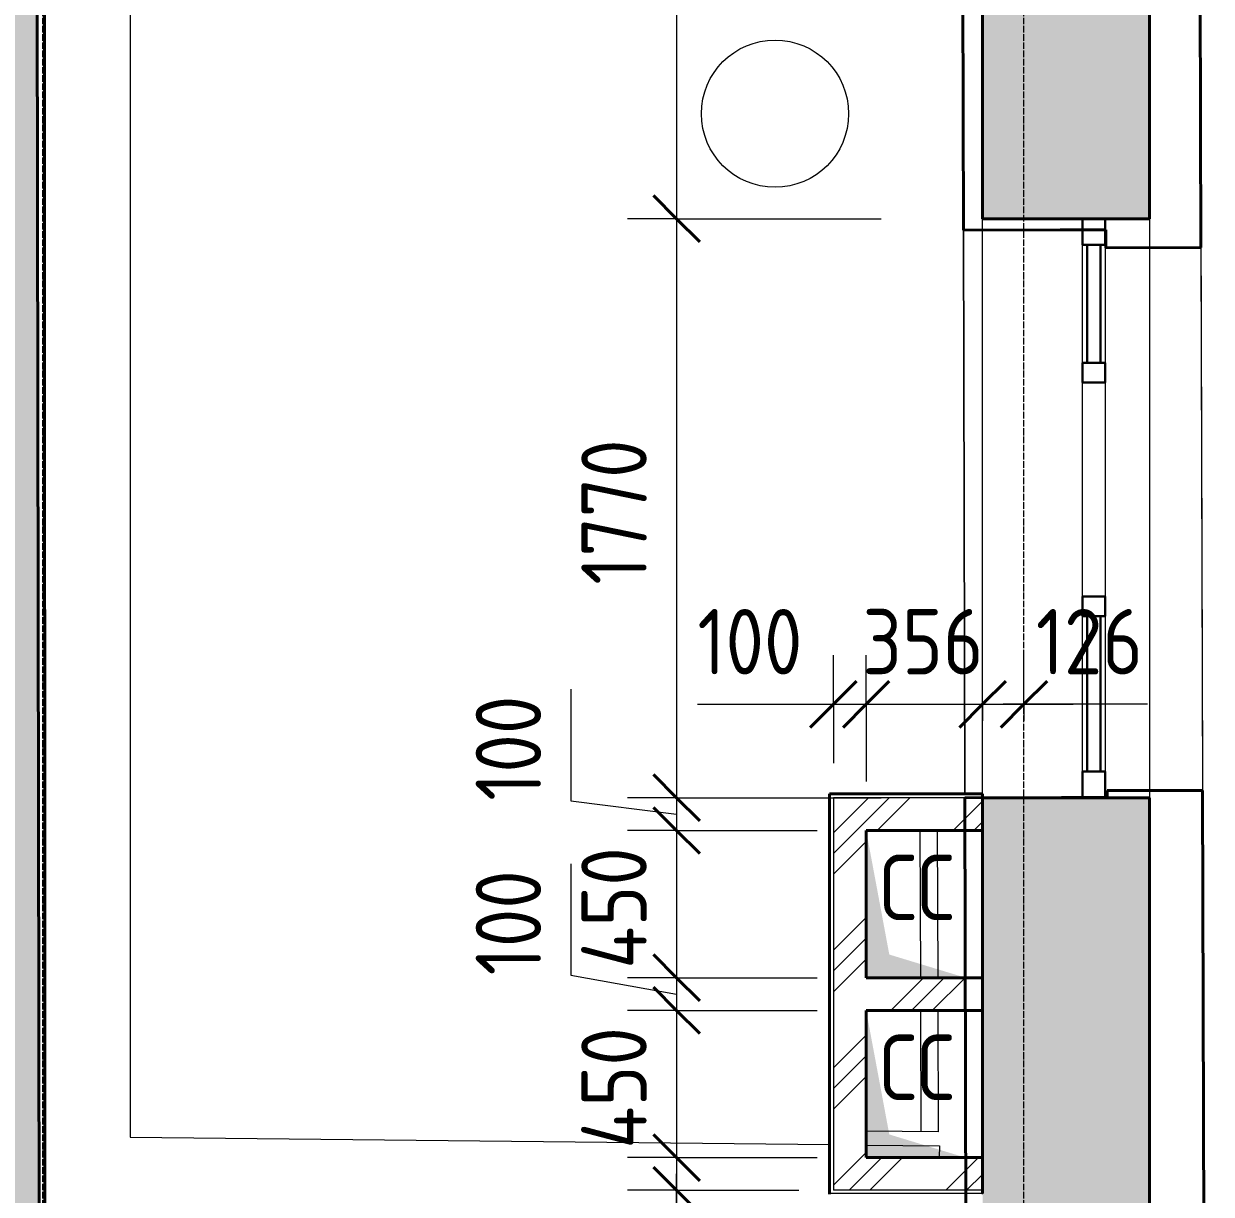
# Model space of a CAD drawing. Header units: millimetres. Extents: x -11886 to 68941, y -8130 to 45506.
# Drawn here: x 502 to 4133, y 28877 to 32455 of the extents above; entities that cross this region are included whole.
import ezdxf

# ---------------------------------------------------------------- set-up
doc = ezdxf.new("R2010")
doc.units = ezdxf.units.MM
doc.linetypes.add('ADSK_Линия сетки', pattern=[25, 20, -2.5, 0, -2.5])
for name, color, linetype, lineweight in [('Аннотация', 7, 'Continuous', 9), ('Витраж', 7, 'Continuous', 18), ('Оси', 7, 'Continuous', 9), ('Панели витража', 7, 'Continuous', 18), ('Перекрытие', 7, 'Continuous', 18), ('Размеры', 7, 'Continuous', 9), ('Размеры-100', 7, 'Continuous', 9), ('Стены', 7, 'Continuous', 18), ('Стены внутренние', 7, 'Continuous', 18), ('Стены наружные', 7, 'Continuous', 18), ('Стены штриховка', 7, 'Continuous', 18), ('Узлы', 7, 'Continuous', 18)]:
    doc.layers.add(name, color=color, linetype=linetype, lineweight=lineweight)
for name, color, linetype, lineweight, true_color in [('Линии', 7, 'Continuous', 9, 0x00a600), ('Стены разрез', 7, 'Continuous', 40, 0xbb5389), ('ТХ', 5, 'Continuous', 9, 0x0000ff), ('ТХ 1 этаж_dwg', 7, 'Continuous', 9, 0x767676)]:
    doc.layers.add(name, color=color, linetype=linetype, lineweight=lineweight, true_color=true_color)
doc.styles.add('GOST Common_1', font='GOST_Common.ttf', dxfattribs={"width": 0.9, "height": 200})
doc.dimstyles.new('ADSK_Основной_2_мм_Округление_до_1_мм', dxfattribs={"dimscale": 304.8, "dimtxt": 201.142999, "dimasz": 0.463911, "dimexe": 0.492126, "dimexo": 0.492126, "dimgap": 0.098425, "dimtad": 1, "dimdec": 0, "dimdsep": 46, "dimtxsty": 'GOST Common_1', "dimblk1": 'OBLIQUE', "dimblk2": 'OBLIQUE', "dimsah": 1, "dimcen": 0.09, "dimdle": 0.492126, "dimazin": 2, "dimtfac": 1, "dimtdec": 4, "dimtix": 1, "dimtmove": 0, "dimatfit": 3, "dimfxl": 1, "dimtvp": 1, "dimtolj": 1, "dimtzin": 0, "dimlwd": 20, "dimlwe": 20, "dimarcsym": 2})
doc.dimstyles.new('ADSK_Основной_2_мм_Округление_до_1_мм_1', dxfattribs={"dimscale": 304.8, "dimtxt": 201.142999, "dimasz": 0.463911, "dimexe": 0.492126, "dimexo": 0.492126, "dimgap": 0.098425, "dimtad": 1, "dimdec": 0, "dimdsep": 46, "dimtxsty": 'GOST Common_1', "dimblk1": 'OBLIQUE', "dimblk2": 'OBLIQUE', "dimsah": 1, "dimcen": 0.09, "dimdle": 0.492126, "dimazin": 2, "dimtfac": 1, "dimtdec": 4, "dimtix": 1, "dimtmove": 1, "dimatfit": 3, "dimfxl": 1, "dimtvp": 1, "dimtolj": 1, "dimtzin": 0, "dimlwd": 20, "dimlwe": 20, "dimarcsym": 2})
pattern_1 = [(45, (0, 0), (-179.6051, 179.6051), []), (45, (63.5, 0), (0, 359.2102), []), (45, (-63.5, 0), (0, 359.2102), [])]

# ---------------------------------------------------------------- blocks, each defined once
blk = doc.blocks.new('Существующие стены 1 эт - Существующие стены 1 эт-653793-01 План 1-го этажа кладочный')
at = {"layer": 'Стены', "color": 243, "true_color": 0xbb5389}
for p, q in [((4094.6, 33964.2), (4132.6, 21098.7)), ((3670.5, 31824.3), (3375.2, 31823.5)), ((3375.2, 31823.5), (3433.5, 31823.7)), ((3433.5, 31823.7), (3375.2, 31823.5)), ((3379.5, 30100.6), (3375.2, 31823.5)), ((3375.2, 31823.5), (3379.5, 30100.6)), ((3379.5, 30100.6), (3375.2, 31823.5)), ((3738.5, 31824.4), (3670.5, 31824.3)), ((3810.5, 31824.6), (3808.5, 31824.6)), ((3810.6, 31769.4), (3810.5, 31824.6)), ((4101, 31770.3), (3810.6, 31769.4)), ((4101, 31770.3), (4105.9, 30111.3)), ((3814.7, 30110.5), (4105.9, 30111.3)), ((3814.8, 30089.6), (3814.7, 30110.5)), ((3433.5, 30088.7), (3674.8, 30089.3)), ((3674.8, 30089.3), (3738.5, 30089.4)), ((3808.5, 30089.6), (3814.8, 30089.6))]:
    blk.add_line(p, q, dxfattribs=at)
at = {"layer": 'Стены разрез'}
for p, q in [((564.8, 34625.4), (566.6, 26625.6)), ((4094, 34168.1), (4101, 31770.3)), ((3369.5, 34129.5), (3375.2, 31823.5)), ((3375.2, 31823.5), (3670.5, 31824.3)), ((3810.5, 31824.6), (3670.5, 31824.3)), ((3810.6, 31769.4), (3810.5, 31824.6)), ((4101, 31770.3), (3810.6, 31769.4)), ((4105.9, 30111.3), (3814.7, 30110.5)), ((3814.8, 30089.6), (3814.7, 30110.5)), ((4105.9, 30111.3), (4112.8, 27800.2)), ((3379.5, 30088.6), (3674.8, 30089.3)), ((3379.5, 30088.6), (3385.1, 27836.5)), ((3674.8, 30089.3), (3814.8, 30089.6))]:
    blk.add_line(p, q, dxfattribs=at)
blk = doc.blocks.new('Системная панель - _AR_Стекло_40мм_привязка по центру-1236809-01 План 1-го этажа кладочный')
at = {"layer": 'Панели витража', "lineweight": 30}
for p, q in [((180, 20), (-180, 20)), ((-180, 20), (-180, -20)), ((180, -20), (180, 20)), ((-180, -20), (180, -20))]:
    blk.add_line(p, q, dxfattribs=at)
blk = doc.blocks.new('Прямоугольный импост - 70х20_60мм-1236810-01 План 1-го этажа кладочный')
at = {"layer": 'Витраж', "lineweight": 30}
for p, q in [((-80, 35), (0, 35)), ((-80, -35), (-80, 35)), ((0, 35), (0, -35)), ((0, -35), (-80, -35))]:
    blk.add_line(p, q, dxfattribs=at)
blk = doc.blocks.new('Прямоугольный импост - 70х20_60мм-1236813-01 План 1-го этажа кладочный')
at = {"layer": 'Витраж', "lineweight": 30}
for p, q in [((0, 35), (-80, 35)), ((-80, 35), (-80, -35)), ((0, -35), (0, 35)), ((-80, -35), (0, -35))]:
    blk.add_line(p, q, dxfattribs=at)
blk = doc.blocks.new('Системная панель - _AR_Стекло_40мм_привязка по центру-1438242-01 План 1-го этажа кладочный')
at = {"layer": 'Панели витража', "lineweight": 30}
for p, q in [((237.5, 20), (-237.5, 20)), ((-237.5, 20), (-237.5, -20)), ((237.5, -20), (237.5, 20)), ((-237.5, -20), (237.5, -20))]:
    blk.add_line(p, q, dxfattribs=at)
blk = doc.blocks.new('Прямоугольный импост - 70х60мм-1225009-01 План 1-го этажа кладочный')
at = {"layer": 'Витраж'}
for p, q in [((-6006, 9731.9), (-6006, 10091.9)), ((-5936, 10091.9), (-5936, 9731.9))]:
    blk.add_line(p, q, dxfattribs=at)
blk = doc.blocks.new('Прямоугольный импост - 70х60мм-1438240-01 План 1-го этажа кладочный')
at = {"layer": 'Витраж'}
for p, q in [((3738.5, 30168.6), (3738.5, 30643.6)), ((3808.5, 30643.6), (3808.5, 30168.6))]:
    blk.add_line(p, q, dxfattribs=at)
blk = doc.blocks.new('Прямоугольный импост - 70х60мм-V151-01 План 1-го этажа кладочный')
at = {"layer": 'Витраж', "lineweight": 30}
for p, q in [((-30, 35), (30, 35)), ((-30, -35), (-30, 35)), ((30, 35), (30, -35)), ((30, -35), (-30, -35))]:
    blk.add_line(p, q, dxfattribs=at)
blk = doc.blocks.new('Прямоугольный импост - 70х60мм-1236580-01 План 1-го этажа кладочный')
at = {"layer": 'Витраж'}
for p, q in [((3738.5, 22677.6), (3738.5, 23332.6)), ((3808.5, 23332.6), (3808.5, 22677.6))]:
    blk.add_line(p, q, dxfattribs=at)
blk = doc.blocks.new('ТХ 1 этаж_dwg-2084881-01 План 1-го этажа кладочный')
at = {"layer": 'ТХ', "color": 253, "true_color": 0xa0a0a0}
blk.add_circle((120800.1, -38693), 225, dxfattribs=at)
blk = doc.blocks.new('DIMBLOCK134-01 План 1-го этажа кладочный')
at = {"layer": 'Размеры-100', "lineweight": 40, "transparency": 16777216}
for p, q in [((2498, 34107.6), (2427.3, 34178.3)), ((2498, 34107.6), (2568.7, 34036.9)), ((2498, 31858.6), (2427.3, 31929.3)), ((2498, 31858.6), (2568.7, 31787.9))]:
    blk.add_line(p, q, dxfattribs=at)
at = {"layer": 'Размеры-100', "lineweight": 20, "transparency": 16777216}
for p, q in [((2498, 34107.6), (2348, 34107.6)), ((2498, 34107.6), (2498, 31858.6)), ((2498, 34107.6), (3123.5, 34107.6)), ((2498, 31858.6), (2348, 31858.6)), ((2498, 31858.6), (3123.5, 31858.6))]:
    blk.add_line(p, q, dxfattribs=at)
at = {"layer": 'Размеры-100', "color": 0, "lineweight": 20, "transparency": 16777216, "insert": (2206.6, 32722.3), "char_height": 200, "width": 625.93, "attachment_point": 1, "rotation": 90, "line_spacing_factor": 1.022761, "style": 'GOST Common_1'}
blk.add_mtext('2249', dxfattribs=at)
blk = doc.blocks.new('_Oblique')
at = {"color": 0, "linetype": 'ByBlock', "lineweight": -2}
blk.add_line((-0.5, -0.5), (0.5, 0.5), dxfattribs=at)
blk = doc.blocks.new('DIMBLOCK135-01 План 1-го этажа кладочный')
at = {"layer": 'Размеры-100', "lineweight": 40, "transparency": 16777216}
for p, q in [((2498, 31858.6), (2427.3, 31929.3)), ((2498, 31858.6), (2568.7, 31787.9)), ((2498, 30088.6), (2427.3, 30159.3)), ((2498, 30088.6), (2568.7, 30017.9))]:
    blk.add_line(p, q, dxfattribs=at)
at = {"layer": 'Размеры-100', "lineweight": 20, "transparency": 16777216}
for p, q in [((2498, 31858.6), (2348, 31858.6)), ((2498, 31858.6), (2498, 30088.6)), ((2498, 31858.6), (3123.5, 31858.6)), ((2498, 30088.6), (2348, 30088.6)), ((2498, 30088.6), (3123.5, 30088.6))]:
    blk.add_line(p, q, dxfattribs=at)
at = {"layer": 'Размеры-100', "color": 0, "lineweight": 20, "transparency": 16777216, "insert": (2206.6, 30740), "char_height": 200, "width": 560.473, "attachment_point": 1, "rotation": 90, "line_spacing_factor": 1.022761, "style": 'GOST Common_1'}
blk.add_mtext('1770', dxfattribs=at)
blk = doc.blocks.new('DIMBLOCK136-01 План 1-го этажа кладочный')
at = {"layer": 'Размеры-100', "lineweight": 20, "transparency": 16777216}
for p, q in [((2175, 30420.5), (2175, 30079.6)), ((2175, 30079.6), (2498, 30038.6)), ((2498, 30088.6), (2348, 30088.6)), ((2498, 30088.6), (2498, 29988.6)), ((2498, 30088.6), (3123.5, 30088.6)), ((2498, 29988.6), (2348, 29988.6)), ((2498, 29988.6), (2927.5, 29988.6))]:
    blk.add_line(p, q, dxfattribs=at)
at = {"layer": 'Размеры-100', "lineweight": 40, "transparency": 16777216}
for p, q in [((2498, 30088.6), (2427.3, 30159.3)), ((2498, 30088.6), (2568.7, 30017.9)), ((2498, 29988.6), (2427.3, 30059.3)), ((2498, 29988.6), (2568.7, 29917.9))]:
    blk.add_line(p, q, dxfattribs=at)
at = {"layer": 'Размеры-100', "color": 0, "lineweight": 20, "transparency": 16777216, "insert": (1883.7, 30079.6), "char_height": 200, "width": 409.104, "attachment_point": 1, "rotation": 90, "line_spacing_factor": 1.022761, "style": 'GOST Common_1'}
blk.add_mtext('100', dxfattribs=at)
blk = doc.blocks.new('DIMBLOCK137-01 План 1-го этажа кладочный')
at = {"layer": 'Размеры-100', "lineweight": 40, "transparency": 16777216}
for p, q in [((2498, 29988.6), (2427.3, 30059.3)), ((2498, 29988.6), (2568.7, 29917.9)), ((2498, 29538.6), (2427.3, 29609.3)), ((2498, 29538.6), (2568.7, 29467.9))]:
    blk.add_line(p, q, dxfattribs=at)
at = {"layer": 'Размеры-100', "lineweight": 20, "transparency": 16777216}
for p, q in [((2498, 29988.6), (2348, 29988.6)), ((2498, 29988.6), (2498, 29538.6)), ((2498, 29988.6), (2927.5, 29988.6)), ((2498, 29538.6), (2348, 29538.6)), ((2498, 29538.6), (2927.5, 29538.6))]:
    blk.add_line(p, q, dxfattribs=at)
at = {"layer": 'Размеры-100', "color": 0, "lineweight": 20, "transparency": 16777216, "insert": (2206.6, 29565.8), "char_height": 200, "width": 474.561, "attachment_point": 1, "rotation": 90, "line_spacing_factor": 1.022761, "style": 'GOST Common_1'}
blk.add_mtext('450', dxfattribs=at)
blk = doc.blocks.new('DIMBLOCK138-01 План 1-го этажа кладочный')
at = {"layer": 'Размеры-100', "lineweight": 20, "transparency": 16777216}
for p, q in [((2175, 29886.8), (2175, 29545.9)), ((2175, 29545.9), (2498, 29488.6)), ((2498, 29538.6), (2348, 29538.6)), ((2498, 29538.6), (2498, 29438.6)), ((2498, 29538.6), (2927.5, 29538.6)), ((2498, 29438.6), (2348, 29438.6)), ((2498, 29438.6), (2927.5, 29438.6))]:
    blk.add_line(p, q, dxfattribs=at)
at = {"layer": 'Размеры-100', "lineweight": 40, "transparency": 16777216}
for p, q in [((2498, 29538.6), (2427.3, 29609.3)), ((2498, 29538.6), (2568.7, 29467.9)), ((2498, 29438.6), (2427.3, 29509.3)), ((2498, 29438.6), (2568.7, 29367.9))]:
    blk.add_line(p, q, dxfattribs=at)
at = {"layer": 'Размеры-100', "color": 0, "lineweight": 20, "transparency": 16777216, "insert": (1883.7, 29545.9), "char_height": 200, "width": 409.104, "attachment_point": 1, "rotation": 90, "line_spacing_factor": 1.022761, "style": 'GOST Common_1'}
blk.add_mtext('100', dxfattribs=at)
blk = doc.blocks.new('DIMBLOCK139-01 План 1-го этажа кладочный')
at = {"layer": 'Размеры-100', "lineweight": 40, "transparency": 16777216}
for p, q in [((2498, 29438.6), (2427.3, 29509.3)), ((2498, 29438.6), (2568.7, 29367.9)), ((2498, 28988.6), (2427.3, 29059.3)), ((2498, 28988.6), (2568.7, 28917.9))]:
    blk.add_line(p, q, dxfattribs=at)
at = {"layer": 'Размеры-100', "lineweight": 20, "transparency": 16777216}
for p, q in [((2498, 29438.6), (2348, 29438.6)), ((2498, 29438.6), (2498, 28988.6)), ((2498, 29438.6), (2927.5, 29438.6)), ((2498, 28988.6), (2348, 28988.6)), ((2498, 28988.6), (2927.5, 28988.6))]:
    blk.add_line(p, q, dxfattribs=at)
at = {"layer": 'Размеры-100', "color": 0, "lineweight": 20, "transparency": 16777216, "insert": (2206.6, 29015.8), "char_height": 200, "width": 474.561, "attachment_point": 1, "rotation": 90, "line_spacing_factor": 1.022761, "style": 'GOST Common_1'}
blk.add_mtext('450', dxfattribs=at)
blk = doc.blocks.new('DIMBLOCK140-01 План 1-го этажа кладочный')
at = {"layer": 'Размеры-100', "lineweight": 40, "transparency": 16777216}
for p, q in [((2498, 28988.6), (2427.3, 29059.3)), ((2498, 28988.6), (2568.7, 28917.9)), ((2498, 28888.6), (2427.3, 28959.3)), ((2498, 28888.6), (2568.7, 28817.9))]:
    blk.add_line(p, q, dxfattribs=at)
at = {"layer": 'Размеры-100', "lineweight": 20, "transparency": 16777216}
for p, q in [((2498, 28988.6), (2348, 28988.6)), ((2498, 28988.6), (2498, 28888.6)), ((2498, 28988.6), (2927.5, 28988.6)), ((2498, 28743.3), (2498, 28938.6)), ((2498, 28888.6), (2348, 28888.6)), ((2498, 28888.6), (2871.5, 28888.6)), ((2498, 28402.3), (2498, 28743.3))]:
    blk.add_line(p, q, dxfattribs=at)
at = {"layer": 'Размеры-100', "color": 0, "lineweight": 20, "transparency": 16777216, "insert": (2206.6, 28402.3), "char_height": 200, "width": 409.104, "attachment_point": 1, "rotation": 90, "line_spacing_factor": 1.022761, "style": 'GOST Common_1'}
blk.add_mtext('100', dxfattribs=at)
blk = doc.blocks.new('DIMBLOCK141-01 План 1-го этажа кладочный')
at = {"layer": 'Размеры-100', "lineweight": 40, "transparency": 16777216}
for p, q in [((2498, 28888.6), (2427.3, 28959.3)), ((2498, 28888.6), (2568.7, 28817.9)), ((2498, 27837.6), (2427.3, 27908.3)), ((2498, 27837.6), (2568.7, 27766.9))]:
    blk.add_line(p, q, dxfattribs=at)
at = {"layer": 'Размеры-100', "lineweight": 20, "transparency": 16777216}
for p, q in [((2498, 28888.6), (2348, 28888.6)), ((2498, 28888.6), (2498, 27837.6)), ((2498, 28888.6), (2871.5, 28888.6)), ((2498, 27837.6), (2348, 27837.6)), ((2498, 27837.6), (3123.5, 27837.6))]:
    blk.add_line(p, q, dxfattribs=at)
at = {"layer": 'Размеры-100', "color": 0, "lineweight": 20, "transparency": 16777216, "insert": (2206.6, 28148.3), "char_height": 200, "width": 515.472, "attachment_point": 1, "rotation": 90, "line_spacing_factor": 1.022761, "style": 'GOST Common_1'}
blk.add_mtext('1051', dxfattribs=at)
blk = doc.blocks.new('DIMBLOCK192-01 План 1-го этажа кладочный')
at = {"layer": 'Размеры-100', "lineweight": 20, "transparency": 16777216}
for p, q in [((2977.5, 30374.3), (2977.5, 30524.3)), ((3077.5, 30374.3), (3077.5, 30524.3)), ((2561.6, 30374.3), (2902.6, 30374.3)), ((2827.5, 30374.3), (3077.5, 30374.3)), ((2902.6, 30374.3), (3027.5, 30374.3)), ((2977.5, 30374.3), (2977.5, 30194.6)), ((3077.5, 30374.3), (3077.5, 30138.6))]:
    blk.add_line(p, q, dxfattribs=at)
at = {"layer": 'Размеры-100', "lineweight": 40, "transparency": 16777216}
for p, q in [((2977.5, 30374.3), (3048.2, 30445)), ((3077.5, 30374.3), (3148.2, 30445)), ((2977.5, 30374.3), (2906.8, 30303.6)), ((3077.5, 30374.3), (3006.8, 30303.6))]:
    blk.add_line(p, q, dxfattribs=at)
at = {"layer": 'Размеры-100', "color": 0, "lineweight": 20, "transparency": 16777216, "insert": (2561.6, 30665.7), "char_height": 200, "width": 409.104, "attachment_point": 1, "line_spacing_factor": 1.022761, "style": 'GOST Common_1'}
blk.add_mtext('100', dxfattribs=at)
blk = doc.blocks.new('DIMBLOCK193-01 План 1-го этажа кладочный')
at = {"layer": 'Размеры-100', "lineweight": 20, "transparency": 16777216}
for p, q in [((3077.5, 30374.3), (3077.5, 30524.3)), ((3433.5, 30374.3), (3433.5, 30524.3)), ((3077.5, 30374.3), (3433.5, 30374.3)), ((3077.5, 30374.3), (3077.5, 30138.6)), ((3433.5, 30374.3), (3433.5, 30324.3))]:
    blk.add_line(p, q, dxfattribs=at)
at = {"layer": 'Размеры-100', "lineweight": 40, "transparency": 16777216}
for p, q in [((3077.5, 30374.3), (3148.2, 30445)), ((3433.5, 30374.3), (3504.2, 30445)), ((3077.5, 30374.3), (3006.8, 30303.6)), ((3433.5, 30374.3), (3362.8, 30303.6))]:
    blk.add_line(p, q, dxfattribs=at)
at = {"layer": 'Размеры-100', "color": 0, "lineweight": 20, "transparency": 16777216, "insert": (3066.3, 30665.7), "char_height": 200, "width": 454.106, "attachment_point": 1, "line_spacing_factor": 1.022761, "style": 'GOST Common_1'}
blk.add_mtext('356', dxfattribs=at)
blk = doc.blocks.new('DIMBLOCK194-01 План 1-го этажа кладочный')
at = {"layer": 'Размеры-100', "lineweight": 20, "transparency": 16777216}
for p, q in [((3433.5, 30374.3), (3433.5, 30524.3)), ((3559.9, 30374.3), (3559.9, 30524.3)), ((3433.5, 30374.3), (3709.9, 30374.3)), ((3433.5, 30374.3), (3433.5, 30324.3)), ((3596.4, 30374.3), (3496.7, 30374.3)), ((3559.9, 30374.3), (3559.9, 30324.3)), ((3937.3, 30374.3), (3596.4, 30374.3))]:
    blk.add_line(p, q, dxfattribs=at)
at = {"layer": 'Размеры-100', "lineweight": 40, "transparency": 16777216}
for p, q in [((3433.5, 30374.3), (3504.2, 30445)), ((3559.9, 30374.3), (3630.6, 30445)), ((3433.5, 30374.3), (3362.8, 30303.6)), ((3559.9, 30374.3), (3489.2, 30303.6))]:
    blk.add_line(p, q, dxfattribs=at)
at = {"layer": 'Размеры-100', "color": 0, "lineweight": 20, "transparency": 16777216, "insert": (3596.4, 30665.7), "char_height": 200, "width": 409.104, "attachment_point": 1, "line_spacing_factor": 1.022761, "style": 'GOST Common_1'}
blk.add_mtext('126', dxfattribs=at)

msp = doc.modelspace()

# ---------------------------------------------------------------- hatches: boundary and pattern name
at = {"layer": 'Стены внутренние', "true_color": 0xc0c0c0}
h = msp.add_hatch(color=9, dxfattribs=at)
h.paths.add_polyline_path([(559.1, 20921), (561, 20921), (559.1, 22167.8), (309.1, 22167.4), (311, 20921), (336.7, 20921)])
h.paths.add_polyline_path([(307, 23528.6), (557, 23529), (554.5, 25125.6), (304.5, 25125.2), (307, 23528.6)])
h.paths.add_polyline_path([(302.2, 26625.2), (552.2, 26625.6), (539.9, 34625.6), (289.9, 34625.2), (302.2, 26625.6)])
h.paths.add_polyline_path([(288.2, 35755.2), (538.2, 35755.6), (536.6, 36781.9), (286.6, 36781.9), (288, 35839.2)])
at = {"layer": 'Стены внутренние', "lineweight": 9}
h = msp.add_hatch(dxfattribs=at)
h.set_pattern_fill('FP_3', color=256, style=0, pattern_type=2)
h.set_pattern_definition(pattern_1)
h.paths.add_polyline_path([(2977.5, 28988.6), (3077.5, 28988.6), (3077.5, 30088.6), (2977.5, 30088.6), (2977.5, 29028)])
h = msp.add_hatch(dxfattribs=at)
h.set_pattern_fill('FP_3', color=256, style=0, pattern_type=2)
h.set_pattern_definition(pattern_1)
h.paths.add_polyline_path([(3295.1, 29988.6), (3433.5, 29988.6), (3433.5, 30088.6), (3077.5, 30088.6), (3077.5, 29988.6), (3276.5, 29988.6)])
h = msp.add_hatch(dxfattribs=at)
h.set_pattern_fill('FP_3', color=256, style=0, pattern_type=2)
h.set_pattern_definition(pattern_1)
h.paths.add_polyline_path([(3386.9, 29438.6), (3433.5, 29438.6), (3433.5, 29538.6), (3077.5, 29538.6), (3077.5, 29438.6), (3381.1, 29438.6)])
h = msp.add_hatch(dxfattribs=at)
h.set_pattern_fill('FP_3', color=256, style=0, pattern_type=2)
h.set_pattern_definition(pattern_1)
h.paths.add_polyline_path([(3382.5, 28888.6), (3433.5, 28888.6), (3432.5, 28988.6), (2977.5, 28988.6), (2977.5, 28888.6), (3379.5, 28888.6)])
at = {"layer": 'Стены наружные', "true_color": 0xc0c0c0}
h = msp.add_hatch(color=9, dxfattribs=at)
h.paths.add_polyline_path([(3433.5, 20918.6), (3943.5, 20918.6), (3943.5, 22112.6), (3433.5, 22112.6), (3433.5, 20921)])
h.paths.add_polyline_path([(3538.5, 23832.6), (3943.5, 23832.6), (3943.5, 26067.6), (3433.5, 26067.6), (3433.5, 23832.6), (3511, 23832.6)])
h.paths.add_polyline_path([(3538.5, 27837.6), (3943.5, 27837.6), (3943.5, 30088.6), (3433.5, 30088.6), (3433.5, 27837.6), (3501.1, 27837.6)])
h.paths.add_polyline_path([(3493.4, 31858.6), (3943.5, 31858.6), (3943.5, 34107.6), (3433.5, 34107.6), (3433.5, 31858.6), (3485.7, 31858.6)])
h.paths.add_polyline_path([(3943.5, 35877.6), (3943.5, 43728.9), (3433.5, 43728.9), (3433.5, 35877.6), (3807.6, 35877.6)])
at = {"layer": 'Узлы', "true_color": 0x808080}
for points in [[(3380.9, 29538.6), (3379.5, 29539), (3148.3, 29609.3), (3077.5, 29988.6), (3077.5, 29538.6), (3379.5, 29538.6)], [(3276.5, 28988.6), (3379.5, 28989), (3148.3, 29059.3), (3077.5, 29438.6), (3077.5, 28988.6), (3177.5, 28988.6)]]:
    msp.add_hatch(color=8, dxfattribs=at).paths.add_polyline_path(points)

# ---------------------------------------------------------------- linework, layer by layer
at = {"layer": 'Линии', "color": 8, "lineweight": 18, "true_color": 0x808080}
for p, q in [((827.5, 36012.1), (827.5, 29051.1)), ((3244.4, 29538.6), (3243.1, 29988.6)), ((3245.8, 29067.6), (3244.7, 29438.6)), ((827.5, 29051.1), (2965.5, 29028.2)), ((3077.5, 29027), (3301.4, 29024.6)), ((3301.4, 29024.6), (3301, 28988.6))]:
    msp.add_line(p, q, dxfattribs=at)
at = {"layer": 'Оси', "linetype": 'ADSK_Линия сетки'}
for p, q in [((559.9, -7330.4), (559.9, 44421.9)), ((3559.9, -7330.4), (3559.9, 44421.9))]:
    msp.add_line(p, q, dxfattribs=at)
at = {"layer": 'Перекрытие', "color": 136, "true_color": 0x008080}
for p, q in [((3295.1, 29988.6), (3296.4, 29538.6)), ((3296.7, 29438.6), (3297.8, 29067.1)), ((3297.8, 29067.1), (3077.5, 29069))]:
    msp.add_line(p, q, dxfattribs=at)
at = {"layer": 'Стены внутренние', "lineweight": 40}
for p, q in [((552.2, 26625.6), (539.9, 34625.6)), ((2965.5, 30100.6), (2965.5, 28876.6)), ((3433.5, 30100.6), (2965.5, 30100.6)), ((3433.5, 29988.6), (3433.5, 30100.6)), ((3077.5, 29538.6), (3077.5, 29988.6)), ((3077.5, 29988.6), (3433.5, 29988.6)), ((3433.5, 29538.6), (3077.5, 29538.6)), ((3433.5, 29438.6), (3433.5, 29538.6)), ((3077.5, 28988.6), (3077.5, 29438.6)), ((3077.5, 29438.6), (3433.5, 29438.6)), ((3433.5, 28988.6), (3077.5, 28988.6)), ((3433.5, 28878.6), (3433.5, 28988.6))]:
    msp.add_line(p, q, dxfattribs=at)
at = {"layer": 'Стены наружные', "lineweight": 40}
for p, q in [((3433.5, 34107.6), (3433.5, 31858.6)), ((3943.5, 31858.6), (3943.5, 34107.6)), ((3433.5, 31858.6), (3943.5, 31858.6)), ((3943.5, 30088.6), (3433.5, 30088.6)), ((3943.5, 27837.6), (3943.5, 30088.6)), ((3433.5, 29988.6), (3433.5, 29538.6)), ((3433.5, 29438.6), (3433.5, 28988.6))]:
    msp.add_line(p, q, dxfattribs=at)
at = {"layer": 'Стены наружные'}
for p, q in [((3433.5, 30100.6), (3433.5, 31858.6)), ((3943.5, 31858.6), (3943.5, 30088.6))]:
    msp.add_line(p, q, dxfattribs=at)
at = {"layer": 'Стены штриховка'}
for p, q in [((3433.5, 30098.6), (2965.5, 30098.6)), ((2967.5, 30100.6), (2967.5, 28876.6)), ((2977.5, 30098.6), (2977.5, 30100.6)), ((2977.5, 30088.6), (2977.5, 28888.6)), ((3433.5, 30088.6), (2977.5, 30088.6)), ((2967.5, 28888.6), (2965.5, 28888.6)), ((3433.5, 28878.6), (2965.5, 28878.6)), ((3433.5, 28888.6), (2977.5, 28888.6)), ((3433.5, 28876.6), (3433.5, 28878.6))]:
    msp.add_line(p, q, dxfattribs=at)

# ---------------------------------------------------------------- block references
at = {"layer": 'Витраж'}
for name, p, rotation in [('Прямоугольный импост - 70х20_60мм-1236813-01 План 1-го этажа кладочный', (3773.5, 31858.6), 90.00000000000031), ('Прямоугольный импост - 70х60мм-1225009-01 План 1-го этажа кладочный', (-2197.5, 41510.5), 180)]:
    msp.add_blockref(name, p, dxfattribs=dict(at, rotation=rotation))
at = {"layer": 'Витраж', "extrusion": (0, 0, -1), "rotation": 269.9999999999997}
for name, p in [('Прямоугольный импост - 70х60мм-V151-01 План 1-го этажа кладочный', (-3773.5, 31388.6)), ('Прямоугольный импост - 70х60мм-V151-01 План 1-го этажа кладочный', (-3773.5, 30673.6)), ('Прямоугольный импост - 70х20_60мм-1236810-01 План 1-го этажа кладочный', (-3773.5, 30088.6))]:
    msp.add_blockref(name, p, dxfattribs=at)
at = {"layer": 'Витраж'}
for name, p in [('Прямоугольный импост - 70х60мм-1236580-01 План 1-го этажа кладочный', (0, 8025.9)), ('Прямоугольный импост - 70х60мм-1438240-01 План 1-го этажа кладочный', (0, 0))]:
    msp.add_blockref(name, p, dxfattribs=at)
at = {"layer": 'Панели витража', "rotation": 270.0000000000003}
for name, p in [('Системная панель - _AR_Стекло_40мм_привязка по центру-1236809-01 План 1-го этажа кладочный', (3773.5, 31598.6)), ('Системная панель - _AR_Стекло_40мм_привязка по центру-1438242-01 План 1-го этажа кладочный', (3773.5, 30406.1))]:
    msp.add_blockref(name, p, dxfattribs=at)
at = {"layer": 'Стены разрез'}
msp.add_blockref('Существующие стены 1 эт - Существующие стены 1 эт-653793-01 План 1-го этажа кладочный', (0, 0), dxfattribs=at)
at = {"layer": 'ТХ 1 этаж_dwg', "color": 253, "true_color": 0xa0a0a0}
msp.add_blockref('ТХ 1 этаж_dwg-2084881-01 План 1-го этажа кладочный', (-118001.2, 70872.8), dxfattribs=at)

# ---------------------------------------------------------------- texts
at = {"layer": 'Аннотация', "char_height": 200, "width": 317.468, "attachment_point": 1, "style": 'GOST Common_1'}
for insert in [(3119.4, 29914.5), (3119.4, 29364.5)]:
    msp.add_mtext('СС', dxfattribs=dict(at, insert=insert))

# ---------------------------------------------------------------- dimensions: what is measured, and where the dimension line sits
at = {"layer": 'Размеры', "lineweight": 20}
for base, p1, p2, override, picture, middle in [((2498, 31858.6), (3273.5, 34107.6), (3273.5, 31858.6), {"dimpost": '<>', "dimfxl": 2249.085099}, 'DIMBLOCK134-01 План 1-го этажа кладочный', (2368, 32983.1)), ((2498, 30088.6), (3273.5, 31858.6), (3273.5, 30088.6), {"dimpost": '<>', "dimfxl": 1770}, 'DIMBLOCK135-01 План 1-го этажа кладочный', (2368, 30973.6)), ((2498, 29538.6), (3077.5, 29988.6), (3077.5, 29538.6), {"dimpost": '<>', "dimfxl": 450}, 'DIMBLOCK137-01 План 1-го этажа кладочный', (2368, 29763.6)), ((2498, 28988.6), (3077.5, 29438.6), (3077.5, 28988.6), {"dimpost": '<>', "dimfxl": 450}, 'DIMBLOCK139-01 План 1-го этажа кладочный', (2368, 29213.6)), ((2498, 27837.6), (3021.5, 28888.6), (3273.5, 27837.6), {"dimpost": '<>', "dimfxl": 1080.719547}, 'DIMBLOCK141-01 План 1-го этажа кладочный', (2368, 28363.1))]:
    dim = msp.add_linear_dim(base=base, p1=p1, p2=p2, angle=90, dimstyle='ADSK_Основной_2_мм_Округление_до_1_мм', override=override, dxfattribs=at)
    dim.commit()
    dim.dimension.update_dxf_attribs({"geometry": picture, "text_midpoint": middle})
for base, p1, p2, override, picture, middle in [((3077.5, 30374.3), (2977.5, 30044.6), (3077.5, 29988.6), {"dimpost": '<>', "dimfxl": 114.61239}, 'DIMBLOCK192-01 План 1-го этажа кладочный', (2766.2, 30532.3)), ((3559.9, 30374.3), (3433.5, 30474.3), (3559.9, 30474.3), {"dimpost": '<>', "dimfxl": 126.411333}, 'DIMBLOCK194-01 План 1-го этажа кладочный', (3800.9, 30532.3))]:
    dim = msp.add_linear_dim(base=base, p1=p1, p2=p2, dimstyle='ADSK_Основной_2_мм_Округление_до_1_мм_1', override=override, dxfattribs=at)
    dim.commit()
    dim.dimension.update_dxf_attribs({"geometry": picture, "text_midpoint": middle, "dimtype": 160})
dim = msp.add_linear_dim(base=(3433.5, 30374.3), p1=(3077.5, 29988.6), p2=(3433.5, 30474.3), dimstyle='ADSK_Основной_2_мм_Округление_до_1_мм', override={"dimpost": '<>', "dimfxl": 602.202439}, dxfattribs=at)
dim.commit()
dim.dimension.update_dxf_attribs({"geometry": 'DIMBLOCK193-01 План 1-го этажа кладочный', "text_midpoint": (3255.5, 30504.3)})
for base, p1, p2, override, picture, middle in [((2498, 29988.6), (3273.5, 30088.6), (3077.5, 29988.6), {"dimpost": '<>', "dimfxl": 219.991866}, 'DIMBLOCK136-01 План 1-го этажа кладочный', (2017, 30284.1)), ((2498, 29438.6), (3077.5, 29538.6), (3077.5, 29438.6), {"dimpost": '<>', "dimfxl": 100}, 'DIMBLOCK138-01 План 1-го этажа кладочный', (2017, 29750.5)), ((2498, 28888.6), (3077.5, 28988.6), (3021.5, 28888.6), {"dimpost": '<>', "dimfxl": 114.61239}, 'DIMBLOCK140-01 План 1-го этажа кладочный', (2340, 28606.9))]:
    dim = msp.add_linear_dim(base=base, p1=p1, p2=p2, angle=90, dimstyle='ADSK_Основной_2_мм_Округление_до_1_мм_1', override=override, dxfattribs=at)
    dim.commit()
    dim.dimension.update_dxf_attribs({"geometry": picture, "text_midpoint": middle, "dimtype": 160, "text_rotation": 90})

doc.saveas('drawing.dxf')
